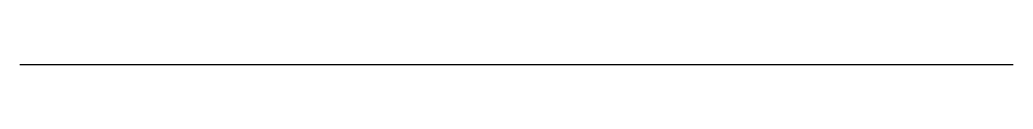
# Model space of a CAD drawing. Extents: x -0.5 to 0.5, y -0.5 to -0.5.
import ezdxf

# ---------------------------------------------------------------- set-up
doc = ezdxf.new("R2010")
doc.units = 0

msp = doc.modelspace()

# ---------------------------------------------------------------- linework, layer by layer
at = {"layer": '  0'}
msp.add_line((-0.5, -0.5, 1), (0.5, -0.5, 1), dxfattribs=at)

doc.saveas('drawing.dxf')
